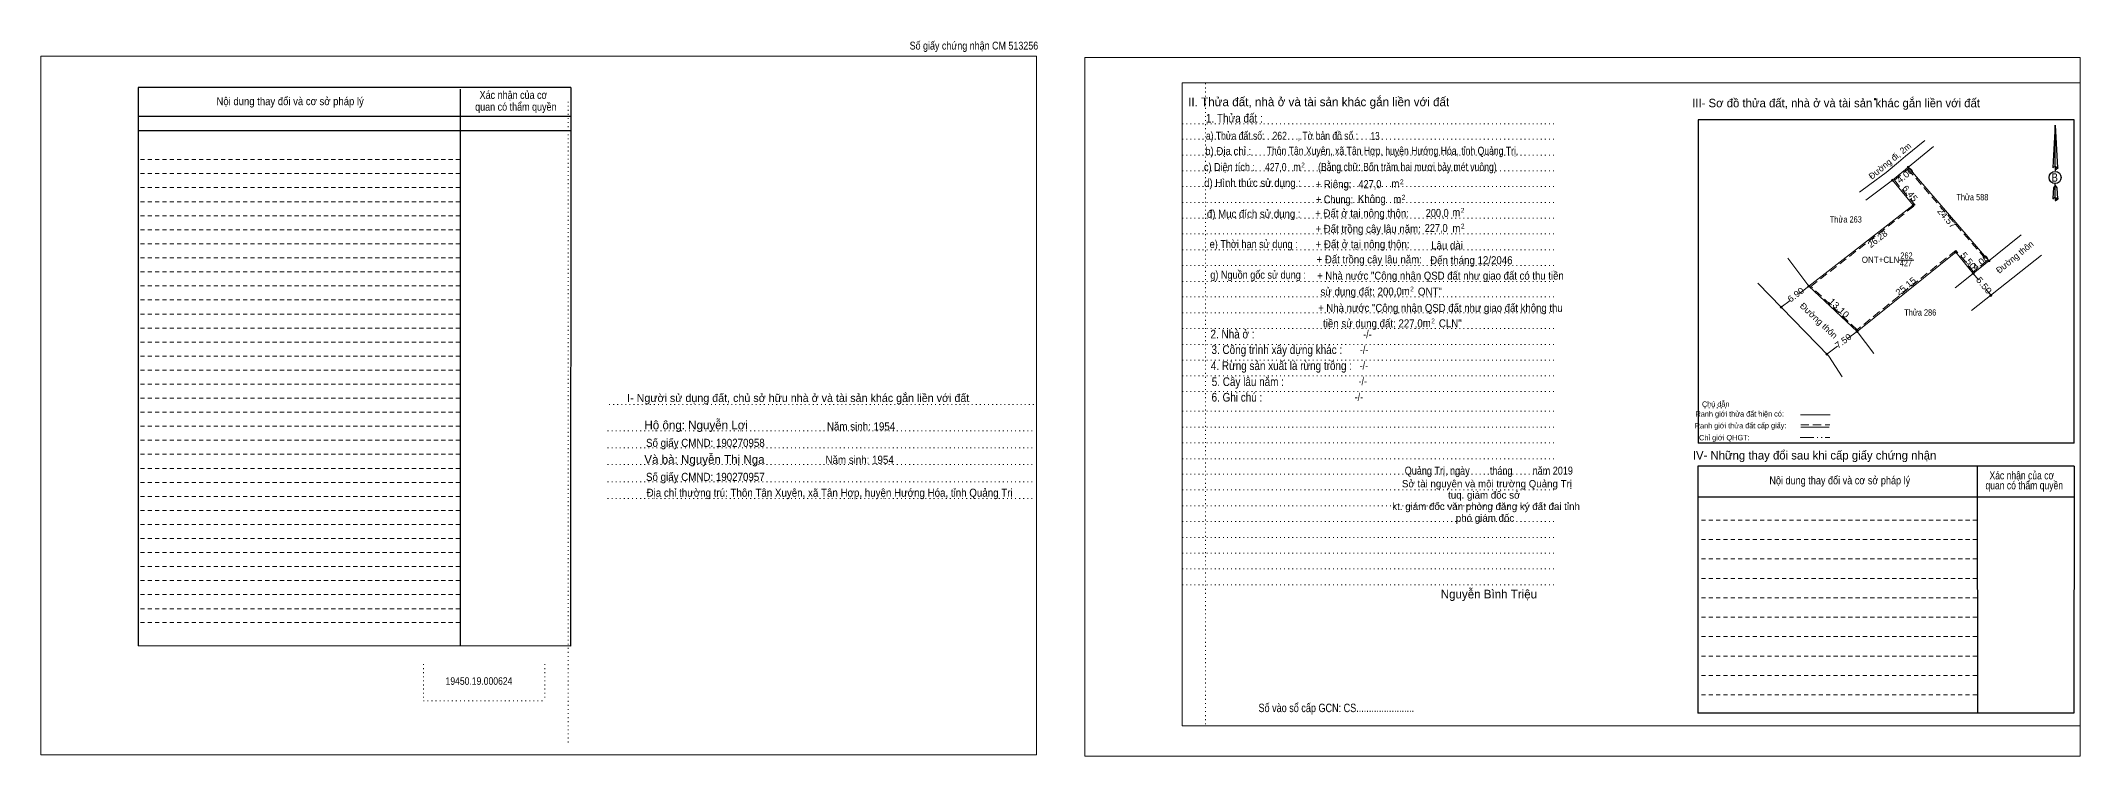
# Model space of a CAD drawing. Header units: metres. Extents: x 551905 to 552571, y 1840057 to 1840425.
# Drawn here: x 551905.4 to 552310.7, y 1840282.8 to 1840425 of the extents above; entities that cross this region are included whole.
import ezdxf
from ezdxf.enums import TextEntityAlignment as Align

# ---------------------------------------------------------------- set-up
doc = ezdxf.new("R2010")
doc.units = ezdxf.units.M
doc.header["$LTSCALE"] = 0.54
doc.header["$PDMODE"] = 32
doc.header["$PDSIZE"] = 0.27
for name, pattern in [('DASH_DOUBLE_DOT', [9.2, 5, -1.2, 0.3, -1.2, 0.3, -1.2]), ('DOTTED', [1.5, 0.3, -1.2]), ('MEDIUM_DASHED', [4.5, 3, -1.5]), ('SHORT_DASHED', [2.7, 1.5, -1.2])]:
    doc.linetypes.add(name, pattern=pattern)
for name, color, linetype, lineweight in [('1', 7, 'Continuous', 13), ('10', 7, 'Continuous', 13), ('18', 7, 'Continuous', 25), ('28', 7, 'SHORT_DASHED', 13), ('55', 7, 'DASH_DOUBLE_DOT', 13), ('8', 7, 'Continuous', 13)]:
    doc.layers.add(name, color=color, linetype=linetype, lineweight=lineweight)
doc.layers.add('40', color=7, linetype='Continuous')
doc.layers.add('9', color=7, linetype='Continuous')

msp = doc.modelspace()

# ---------------------------------------------------------------- hatches: boundary and pattern name
at = {"layer": '10'}
for points in [[(552276.69, 1840399.85, 1), (552276.29, 1840399.85, 1)], [(552273.6, 1840397.31, 1), (552273.2, 1840397.31, 1)], [(552277.71, 1840392.34, 1), (552277.31, 1840392.34, 1)], [(552286.14, 1840382.99, 1), (552285.74, 1840382.99, 1)], [(552292.76, 1840381.26, 1), (552292.36, 1840381.26, 1)], [(552256.97, 1840376.2, 1), (552256.57, 1840376.2, 1)], [(552289.64, 1840378.75, 1), (552289.24, 1840378.75, 1)], [(552251.4491, 1840372.0325, 1), (552251.0491, 1840372.0325, 1)], [(552293.13, 1840374.4, 1), (552292.73, 1840374.4, 1)], [(552266.53, 1840367.24, 1), (552266.13, 1840367.24, 1)], [(552260.53, 1840362.71, 1), (552260.13, 1840362.71, 1)]]:
    msp.add_hatch(color=256, dxfattribs=at).paths.add_polyline_path(points)

# ---------------------------------------------------------------- linework, layer by layer
at = {"layer": '1'}
for p, q in [((552132.23, 1840416.65), (552310.69, 1840416.65)), ((552132.23, 1840416.65), (552132.23, 1840288.87)), ((552310.69, 1840416.65), (552310.69, 1840287.87)), ((552132.23, 1840288.87), (552310.69, 1840288.87))]:
    msp.add_line(p, q, dxfattribs=at)
at = {"layer": '1', "linetype": 'DOTTED'}
for p, q in [((552136.87, 1840416.5), (552136.87, 1840288.77)), ((552010.17, 1840412.87), (552010.17, 1840285.09)), ((552132.23, 1840408.51), (552139.46, 1840408.51)), ((552132.23, 1840408.51), (552206.51, 1840408.51)), ((552132.23, 1840405.43), (552206.51, 1840405.43)), ((552132.23, 1840402.28), (552206.51, 1840402.28)), ((552132.23, 1840399.13), (552206.51, 1840399.13)), ((552132.23, 1840396), (552206.51, 1840396)), ((552132.23, 1840392.84), (552206.51, 1840392.84)), ((552132.23, 1840389.76), (552206.51, 1840389.76)), ((552132.23, 1840386.6), (552206.51, 1840386.6)), ((552132.23, 1840383.46), (552206.51, 1840383.46)), ((552132.23, 1840380.35), (552206.51, 1840380.35)), ((552132.23, 1840377.18), (552206.51, 1840377.18)), ((552132.23, 1840374.07), (552206.51, 1840374.07)), ((552132.23, 1840370.93), (552206.51, 1840370.93)), ((552132.23, 1840367.79), (552206.51, 1840367.79)), ((552132.23, 1840364.66), (552206.51, 1840364.66)), ((552132.23, 1840361.52), (552206.51, 1840361.52)), ((552132.23, 1840358.42), (552206.51, 1840358.42)), ((552018.32, 1840352.68), (552103.2, 1840352.68)), ((552132.23, 1840355.27), (552206.51, 1840355.27)), ((552018.02, 1840347.46), (552102.93, 1840347.46)), ((552132.23, 1840351.37), (552206.51, 1840351.37)), ((552132.23, 1840348.2), (552206.51, 1840348.2)), ((552018.02, 1840344.1), (552102.93, 1840344.1)), ((552132.23, 1840345.11), (552206.51, 1840345.11)), ((552018.02, 1840340.79), (552102.93, 1840340.79)), ((552132.23, 1840341.93), (552206.51, 1840341.93)), ((552018.02, 1840337.33), (552102.93, 1840337.33)), ((552132.23, 1840338.83), (552206.51, 1840338.83)), ((552132.23, 1840335.72), (552206.51, 1840335.72)), ((552018.02, 1840334), (552102.93, 1840334)), ((552132.23, 1840332.56), (552206.51, 1840332.56)), ((552132.23, 1840329.46), (552206.51, 1840329.46)), ((552132.23, 1840326.29), (552206.51, 1840326.29)), ((552132.23, 1840323.18), (552206.51, 1840323.18)), ((552132.23, 1840320.03), (552206.51, 1840320.03)), ((552132.23, 1840316.87), (552206.51, 1840316.87)), ((551981.41, 1840301.1), (551981.41, 1840293.84)), ((552005.54, 1840301.1), (552005.54, 1840293.84)), ((551981.41, 1840293.84), (552005.54, 1840293.84))]:
    msp.add_line(p, q, dxfattribs=at)
at = {"layer": '1'}
for points in [[(551905.37, 1840283.09), (552103.23, 1840283.09), (552103.23, 1840421.96), (551905.37, 1840421.96)], [(551905.37, 1840421.96), (552103.23, 1840421.96), (552103.23, 1840283.09), (551905.37, 1840283.09)], [(552112.85, 1840282.81), (552310.69, 1840282.81), (552310.69, 1840421.67), (552112.85, 1840421.67)]]:
    msp.add_lwpolyline(points, close=True, dxfattribs=at)
msp.add_lwpolyline([(552139.46, 1840416.65), (552310.69, 1840416.65), (552310.69, 1840288.87), (552139.46, 1840288.87)], dxfattribs=at)
at = {"layer": '10'}
for p, q in [((552279.79, 1840405.15), (552275.99, 1840402.03)), ((552272.1, 1840398.84), (552274.56, 1840400.85)), ((552273.4, 1840397.31), (552281.5, 1840403.95)), ((552274.56, 1840400.85), (552275.99, 1840402.03)), ((552266.85, 1840394.92), (552268.88, 1840396.44)), ((552268.06, 1840393.33), (552273.4, 1840397.31)), ((552268.88, 1840396.44), (552272.1, 1840398.84)), ((552276.49, 1840399.85), (552292.56, 1840381.26)), ((552276.49, 1840399.85), (552292.56, 1840381.26)), ((552289.44, 1840378.75), (552298.96, 1840386.4)), ((552252.55, 1840381.77), (552256.77, 1840376.2)), ((552266.33, 1840367.24), (552285.94, 1840382.99)), ((552266.33, 1840367.24), (552285.94, 1840382.99)), ((552274.73, 1840381.4), (552277.65, 1840381.4)), ((552285.94, 1840382.99), (552289.44, 1840378.75)), ((552285.94, 1840382.99), (552289.44, 1840378.75)), ((552289.09, 1840371.36), (552303, 1840382.37)), ((552246.59, 1840376.84), (552260.72, 1840362.31)), ((552254.9, 1840374.78), (552256.77, 1840376.2)), ((552256.77, 1840376.2), (552266.33, 1840367.24)), ((552285.85, 1840375.87), (552289.44, 1840378.75)), ((552290.48, 1840377.46), (552289.44, 1840378.75)), ((552251.27, 1840372.03), (552253.07, 1840373.39)), ((552292.93, 1840374.4), (552291.96, 1840375.61)), ((552260.33, 1840362.71), (552262.42, 1840364.29)), ((552264.47, 1840365.83), (552266.33, 1840367.24)), ((552266.33, 1840367.24), (552269.65, 1840362.85)), ((552260.72, 1840362.31), (552263.41, 1840358.17))]:
    msp.add_line(p, q, dxfattribs=at)
msp.add_lwpolyline([(552256.77, 1840376.2), (552277.51, 1840392.34), (552273.4, 1840397.31)], dxfattribs=at)
msp.add_lwpolyline([(552256.77, 1840376.2), (552277.51, 1840392.34), (552273.4, 1840397.31)], dxfattribs=at)
at = {"layer": '10', "linetype": 'MEDIUM_DASHED'}
msp.add_lwpolyline([(552276.46, 1840399.5), (552292.2, 1840381.29), (552289.48, 1840379.1), (552285.98, 1840383.34), (552266.34, 1840367.57), (552257.15, 1840376.18), (552277.87, 1840392.3), (552273.75, 1840397.28)], close=True, dxfattribs=at)
at = {"layer": '10'}
for centre in [(552276.49, 1840399.85), (552273.4, 1840397.31), (552277.51, 1840392.34), (552285.94, 1840382.99), (552292.56, 1840381.26), (552256.77, 1840376.2), (552289.44, 1840378.75), (552251.2491, 1840372.0325), (552292.93, 1840374.4), (552266.33, 1840367.24), (552260.33, 1840362.71)]:
    msp.add_circle(centre, 0.2, dxfattribs=at)
at = {"layer": '18'}
for p, q in [((552305.68, 1840408.24), (552306.15, 1840399.74)), ((552305.68, 1840408.24), (552306.15, 1840399.74)), ((552305.68, 1840408.24), (552306.15, 1840399.74)), ((552305.29, 1840401.03), (552305.27, 1840399.74)), ((552305.68, 1840400), (552305.68, 1840399.64)), ((552305.68, 1840399.64), (552305.68, 1840399.44)), ((552305.68, 1840399.44), (552305.68, 1840399.13)), ((552305.68, 1840399.44), (552305.68, 1840399.13)), ((552305.68, 1840399.44), (552305.68, 1840399.13)), ((552305.68, 1840396.23), (552305.68, 1840396.66)), ((552305.68, 1840396.23), (552305.68, 1840396.66)), ((552305.68, 1840396.23), (552305.68, 1840396.66)), ((552305.68, 1840396.23), (552306.03, 1840395.74)), ((552305.68, 1840396.23), (552306.03, 1840395.74)), ((552305.68, 1840396.23), (552306.03, 1840395.74)), ((552305.68, 1840393.84), (552305.68, 1840393.52)), ((552305.68, 1840393.52), (552305.68, 1840393.27)), ((552306.03, 1840395.74), (552306.15, 1840393.55)), ((552306.03, 1840395.74), (552306.15, 1840393.55)), ((552306.03, 1840395.74), (552306.15, 1840393.55))]:
    msp.add_line(p, q, dxfattribs=at)
for points in [[(552305.68, 1840400), (552305.68, 1840408.24), (552305.29, 1840401.03)], [(552305.68, 1840393.84), (552305.68, 1840396.23), (552305.4, 1840395.74), (552305.29, 1840394.85), (552305.27, 1840393.55)]]:
    msp.add_lwpolyline(points, dxfattribs=at)
msp.add_ellipse((552305.699, 1840397.8212), major_axis=(0, 1.2129), ratio=0.983453, dxfattribs=at)
for centre, start_param, end_param in [((552305.6994, 1840399.6902), 1.57079633, 3.07445202), ((552305.6994, 1840399.6902), 0.06714063, 1.57079633), ((552305.6994, 1840399.6902), 4.71238898, 6.28318531), ((552305.6994, 1840393.4996), 2.49106941, 3.07427841), ((552305.6994, 1840393.4996), 1.57079633, 2.49106941), ((552305.6994, 1840393.4996), 0.06714063, 1.57079633), ((552305.6994, 1840393.4996), 4.71238898, 6.28318531)]:
    msp.add_ellipse(centre, major_axis=(0.4373, 0), ratio=0.655448, start_param=start_param, end_param=end_param, dxfattribs=at)
for p in [(552306.15, 1840399.74), (552306.15, 1840393.55)]:
    msp.add_point(p, dxfattribs=at)
at = {"layer": '28', "linetype": 'Continuous', "lineweight": 25}
for p, q in [((552010.74, 1840415.71), (551924.7, 1840415.71)), ((551988.7, 1840415.36), (551988.75, 1840304.66)), ((552010.74, 1840415.71), (552010.64, 1840304.66)), ((552010.74, 1840409.91), (551924.81, 1840409.91)), ((552010.74, 1840409.91), (551924.81, 1840409.91)), ((552234.77, 1840409.25), (552234.77, 1840344.99)), ((552010.74, 1840407.12), (551924.81, 1840407.12)), ((552309.5, 1840344.99), (552234.77, 1840344.99)), ((552290.19, 1840340.48), (552290.27, 1840291.39)), ((552309.46, 1840340.48), (552309.4, 1840291.39)), ((552309.4, 1840334.26), (552234.67, 1840334.26)), ((552010.64, 1840304.66), (551924.7, 1840304.72)), ((552309.4, 1840291.39), (552234.67, 1840291.39))]:
    msp.add_line(p, q, dxfattribs=at)
at = {"layer": '28'}
for p, q in [((551988.7, 1840401.38), (551924.7, 1840401.38)), ((551988.7, 1840398.59), (551924.7, 1840398.59)), ((551988.7, 1840395.81), (551924.7, 1840395.81)), ((551988.7, 1840392.98), (551924.7, 1840392.98)), ((551988.7, 1840390.21), (551924.7, 1840390.21)), ((551988.7, 1840387.43), (551924.7, 1840387.43)), ((551988.7, 1840384.61), (551924.7, 1840384.61)), ((551988.7, 1840381.86), (551924.7, 1840381.86)), ((551988.7, 1840379.06), (551924.7, 1840379.06)), ((551988.7, 1840376.3), (551924.7, 1840376.3)), ((551988.7, 1840373.5), (551924.7, 1840373.5)), ((551988.7, 1840370.67), (551924.7, 1840370.67)), ((551988.7, 1840367.87), (551924.7, 1840367.87)), ((551988.7, 1840365.12), (551924.7, 1840365.12)), ((551988.7, 1840362.32), (551924.7, 1840362.32)), ((551988.7, 1840359.55), (551924.7, 1840359.55)), ((551988.7, 1840356.74), (551924.7, 1840356.74)), ((551988.7, 1840353.96), (551924.7, 1840353.96)), ((551988.7, 1840351.19), (551924.7, 1840351.19)), ((551988.7, 1840348.38), (551924.7, 1840348.38)), ((551988.7, 1840345.59), (551924.7, 1840345.59)), ((551988.7, 1840342.82), (551924.7, 1840342.82)), ((551988.7, 1840340.01), (551924.7, 1840340.01)), ((551988.7, 1840337.21), (551924.7, 1840337.21)), ((551988.7, 1840334.42), (551924.7, 1840334.42)), ((551988.7, 1840331.62), (551924.7, 1840331.62)), ((551988.7, 1840328.85), (551924.7, 1840328.85)), ((552290.19, 1840329.75), (552234.67, 1840329.75)), ((551988.7, 1840326.06), (551924.7, 1840326.06)), ((551988.7, 1840323.29), (551924.7, 1840323.29)), ((552290.19, 1840325.9), (552234.67, 1840325.9)), ((551988.7, 1840320.48), (551924.7, 1840320.48)), ((552290.19, 1840322.01), (552234.67, 1840322.01)), ((551988.7, 1840317.71), (551924.7, 1840317.71)), ((551988.7, 1840314.95), (551924.7, 1840314.95)), ((552290.19, 1840318.15), (552234.67, 1840318.15)), ((551988.7, 1840312.11), (551924.7, 1840312.11)), ((552290.19, 1840314.28), (552234.67, 1840314.28)), ((551988.7, 1840309.37), (551924.7, 1840309.37)), ((552290.19, 1840310.46), (552234.67, 1840310.46)), ((552290.19, 1840306.59), (552234.67, 1840306.59)), ((552290.19, 1840302.72), (552234.67, 1840302.72)), ((552290.16, 1840298.86), (552234.67, 1840298.86)), ((552290.16, 1840294.99), (552234.67, 1840294.99))]:
    msp.add_line(p, q, dxfattribs=at)
at = {"layer": '28', "linetype": 'Continuous', "lineweight": 25}
for points in [[(552010.74, 1840415.71), (551924.7, 1840415.71), (551924.7, 1840304.72)], [(552309.5, 1840344.99), (552309.5, 1840409.25), (552234.77, 1840409.25)], [(552309.46, 1840340.48), (552234.67, 1840340.48), (552234.67, 1840291.39)]]:
    msp.add_lwpolyline(points, dxfattribs=at)
at = {"layer": '28'}
msp.add_point((552269.91, 1840413.4), dxfattribs=at)
at = {"layer": '55'}
msp.add_line((552255.06, 1840346.12), (552260.94, 1840346.12), dxfattribs=at)
at = {"layer": '8', "linetype": 'DOTTED'}
msp.add_line((552236.05, 1840352.05), (552240.42, 1840352.05), dxfattribs=at)
at = {"layer": '8'}
for p, q in [((552255.13, 1840350.63), (552260.97, 1840350.63)), ((552255.14, 1840348.22), (552260.78, 1840348.22)), ((552255.14, 1840348.22), (552260.78, 1840348.22))]:
    msp.add_line(p, q, dxfattribs=at)
at = {"layer": '8', "linetype": 'MEDIUM_DASHED'}
msp.add_line((552255.14, 1840348.64), (552260.94, 1840348.64), dxfattribs=at)

# ---------------------------------------------------------------- texts
at = {"layer": '10'}
for s, height, width, p in [('262', 1.6, 0.8, (552151.59, 1840405.31)), ('Thửa 588', 1.25, 0.85, (552289.26, 1840393.28)), ('Thửa 263', 1.25, 0.85, (552264.1, 1840388.87)), ('ONT+CLN', 1.25, 0.95, (552271.01, 1840380.85)), ('427', 1.25, 0.85, (552276.045, 1840380.15)), ('262', 1.25, 0.85, (552276.165, 1840381.67)), ('Thửa 286', 1.25, 0.85, (552278.9, 1840370.37))]:
    msp.add_text(s, height=height, dxfattribs=dict(at, width=width)).set_placement(p, align=Align.CENTER)
for s, p in [('Đường đi, 2m', (552273.2681, 1840400.6178)), ('Đường thôn', (552298.0781, 1840381.5133))]:
    msp.add_text(s, height=1.25, rotation=39.42, dxfattribs=at).set_placement(p, align=Align.CENTER)
for s, rotation, width, p in [('4.00', 39.42, 1.15, (552276.2831, 1840397.7591)), ('6.45', 309.589, 1.1, (552276.3988, 1840394.2583)), ('24.57', 310.842, 1.1, (552283.6725, 1840389.3387)), ('26.28', 37.89, 1.05, (552270.7962, 1840385.0978)), ('5.50', 309.539, 1.15, (552288.0035, 1840380.9079)), ('4.00', 38.816, 1.1, (552291.2682, 1840380.4873)), ('6.90', 37.169, 1.1, (552254.5374, 1840374.0153)), ('25.15', 38.77, 1.1, (552276.3986, 1840375.7166)), ('5.50', 309.539, 1.15, (552291.0835, 1840375.9779)), ('Đường thôn', 316.856, 1.05, (552258.2976, 1840368.9268)), ('13.10', 316.856, 1.15, (552262.3226, 1840371.4374)), ('7.50', 37.053, 1.1, (552263.9734, 1840364.8275))]:
    msp.add_text(s, height=1.25, rotation=rotation, dxfattribs=dict(at, width=width)).set_placement(p, align=Align.CENTER)
at = {"layer": '18'}
for s, height, p in [('II. Thửa đất, nhà ở và tài sản khác gắn liền với đất', 1.734, (552159.34, 1840411.98)), ('Hộ ông: Nguyễn Lợi', 1.72, (552035.62, 1840347.77)), ('Và bà: Nguyễn Thị Nga', 1.72, (552037.27, 1840340.93)), ('Sở tài nguyên và môi trường Quảng Trị', 1.445, (552192.785, 1840336.24)), ('tuq. giám đốc sở', 1.446, (552192.25, 1840334)), ('kt. giám đốc văn phòng đăng ký đất đai tỉnh', 1.446, (552192.61, 1840331.73)), ('phó giám đốc', 1.446, (552192.4, 1840329.42)), ('Nguyễn Bình Triệu', 1.717, (552193.175, 1840314.17))]:
    msp.add_text(s, height=height, dxfattribs=at).set_placement(p, align=Align.CENTER)
for s, height, width, p in [('1. Thửa đất :', 1.734, 0.85, (552142.585, 1840408.73)), ('a) Thửa đất số:              , Tờ bản đồ số : ', 1.59, 0.8, (552152.28, 1840405.32)), ('13', 1.6, 0.75, (552170.565, 1840405.26)), ('c) Diện tích :                                                   ', 1.59, 0.85, (552154.415, 1840399.11)), ('b) Địa chỉ : ', 1.59, 0.9, (552141.625, 1840402.27)), ('427,0', 1.6, 0.8, (552150.815, 1840399.09)), (' m', 1.59, 0.85, (552154.785, 1840399.12)), ('2', 0.9628, 0.75, (552156.235, 1840399.82)), ('(Bằng chữ: Bốn trăm hai mươi bảy mét vuông)', 1.6, 0.8, (552176.97, 1840399.12)), ('d) Hình thức sử dụng :', 1.59, 0.9, (552146.205, 1840395.96)), ('+ Riêng: ', 1.59, 0.9, (552162.55, 1840395.69)), (' m', 1.59, 0.9, (552174.315, 1840395.82)), ('2', 0.9628, 0.8, (552175.86, 1840396.47)), ('B', 1.665, 0.85, (552305.62, 1840396.99)), ('       + Chung:', 1.59, 0.85, (552160.74, 1840392.67)), ('Không', 1.59, 0.9, (552169.905, 1840392.76)), (' m', 1.59, 0.9, (552174.685, 1840392.7)), ('2', 0.9628, 0.8, (552176.21, 1840393.42)), ('đ) Mục đích sử dụng :', 1.59, 0.9, (552146.435, 1840389.82)), ('+ Đất ở tại nông thôn:', 1.6, 0.9, (552167.96, 1840389.91)), ('+ Đất trồng cây lâu năm:', 1.594, 0.9, (552169.16, 1840386.82)), ('227,0', 1.6, 0.85, (552182.695, 1840386.98)), ('200,0', 1.6, 0.85, (552182.895, 1840389.97)), (' m', 1.59, 0.9, (552186.405, 1840390.1)), (' m', 1.59, 0.9, (552186.445, 1840386.94)), ('2', 0.9628, 0.8, (552187.95, 1840390.81)), ('2', 0.9628, 0.8, (552187.98, 1840387.67)), ('e) Thời hạn sử dụng :', 1.59, 0.85, (552146.415, 1840383.8)), ('+ Đất ở tại nông thôn:', 1.6, 0.9, (552168.06, 1840383.76)), ('Lâu dài', 1.594, 0.9, (552184.85, 1840383.54)), ('+ Đất trồng cây lâu năm:', 1.594, 0.9, (552169.39, 1840380.74)), ('Đến tháng 12/2046', 1.6, 0.9, (552189.685, 1840380.57)), ('g) Nguồn gốc sử dụng :', 1.59, 0.85, (552147.3, 1840377.7)), ('2', 0.9628, 0.8, (552177.89, 1840375.18)), (' m', 1.59, 0.9, (552176.365, 1840374.45)), ('2. Nhà ở :', 1.734, 0.85, (552142.21, 1840365.83)), (' m', 1.59, 0.9, (552180.555, 1840368.09)), ('2', 0.9628, 0.8, (552182.08, 1840368.82)), ('3. Công trình xây dựng khác :', 1.734, 0.85, (552151.02, 1840362.74)), ('4. Rừng sản xuất là rừng trồng :', 1.734, 0.85, (552151.94, 1840359.55)), ('5. Cây lâu năm :', 1.734, 0.85, (552145.265, 1840356.37)), ('6. Ghi chú :', 1.734, 0.85, (552143.095, 1840353.28)), ('Quảng Trị, ngày        tháng        năm 2019', 1.584, 0.85, (552193.155, 1840338.77)), ('19450.19.000624', 1.5, 0.85, (551992.455, 1840297)), ('Số vào sổ cấp GCN: CS.......................', 1.684, 0.8, (552162.85, 1840291.57))]:
    msp.add_text(s, height=height, dxfattribs=dict(at, width=width)).set_placement(p, align=Align.CENTER)
for s, height, width, p in [('Thôn Tân Xuyên, xã Tân Hợp, huyện Hướng Hóa, tỉnh Quảng Trị.', 1.6, 0.8, (552149, 1840402.33)), ('+ Nhà nước "Công nhận QSD đất như giao đất có thu tiền', 1.58, 0.9, (552159.02, 1840377.52)), ('sử dụng đất: 200,0      ONT"', 1.6, 0.9, (552159.69, 1840374.34)), ('+ Nhà nước "Công nhận QSD đất như giao đất không thu', 1.58, 0.9, (552159.23, 1840371.11)), ('tiền sử dụng đất: 227,0      CLN"', 1.6, 0.9, (552160.21, 1840368.03))]:
    msp.add_text(s, height=height, dxfattribs=dict(at, width=width)).set_placement(p)
at = {"layer": '28'}
for s, height, width, p in [('Nội dung thay đổi và cơ sở pháp lý', 1.571, 0.9, (551954.93, 1840412.19)), ('Nội dung thay đổi và cơ sở pháp lý', 1.571, 0.9, (551954.93, 1840412.19)), (' quan có thẩm quyền', 1.571, 0.85, (551999.535, 1840411.09)), (' quan có thẩm quyền', 1.571, 0.85, (551999.535, 1840411.09)), ('Xác nhận của cơ', 1.571, 0.85, (551999.32, 1840413.44)), ('Xác nhận của cơ', 1.571, 0.85, (551999.32, 1840413.44)), ('-/-', 1.59, 0.85, (552168.37, 1840362.79)), ('-/-', 1.59, 0.85, (552169.03, 1840365.89)), ('-/-', 1.59, 0.85, (552168.32, 1840359.67)), ('-/-', 1.59, 0.85, (552168.11, 1840356.56)), ('-/-', 1.59, 0.85, (552167.33, 1840353.4)), ('Xác nhận của cơ', 1.59, 0.8, (552299.08, 1840337.82)), ('Nội dung thay đổi và cơ sở pháp lý', 1.59, 0.85, (552262.905, 1840336.84)), (' quan có thẩm quyền', 1.59, 0.8, (552299.33, 1840335.84))]:
    msp.add_text(s, height=height, dxfattribs=dict(at, width=width)).set_placement(p, align=Align.CENTER)
for s, height, p in [('III- Sơ đồ thửa đất, nhà ở và tài sản khác gắn liền với đất', 1.686, (552262.17, 1840411.77)), ('I- Người sử dụng đất, chủ sở hữu nhà ở và tài sản khác gắn liền với đất', 1.593, (552055.9, 1840353.21)), ('IV- Những thay đổi sau khi cấp giấy chứng nhận', 1.686, (552257.9, 1840341.77))]:
    msp.add_text(s, height=height, dxfattribs=at).set_placement(p, align=Align.CENTER)
at = {"layer": '28', "width": 0.9}
for s, p in [('Năm sinh: 1954', (552061.61, 1840347.55)), ('Số giấy CMND: 190270958', (552025.66, 1840344.28)), ('Số giấy CMND: 190270957', (552025.65, 1840337.52)), ('Năm sinh: 1954', (552061.32, 1840340.92)), ('Địa chỉ thường trú: Thôn Tân Xuyên, xã Tân Hợp, huyện Hướng Hóa, tỉnh Quảng Trị', (552025.77, 1840334.37))]:
    msp.add_text(s, height=1.61, dxfattribs=at).set_placement(p)
at = {"layer": '40', "width": 0.85}
msp.add_text('Số giấy chứng nhận CM 513256', height=1.561, dxfattribs=at).set_placement((552090.825, 1840423.24), align=Align.CENTER)
at = {"layer": '55'}
for s, height, width, p in [('Ranh giới thửa đất hiện có:', 1.084, 0.8, (552243.0187, 1840350.2968)), ('Chú dẫn', 1.078, 0.8, (552238.2537, 1840352.2452)), ('Ranh giới thửa đất cấp giấy:', 1.079, 0.8, (552243.1937, 1840347.9674)), ('Chỉ giới QHGT:', 1.079, 0.85, (552239.9737, 1840345.58))]:
    msp.add_text(s, height=height, rotation=0.135, dxfattribs=dict(at, width=width)).set_placement(p, align=Align.CENTER)
at = {"layer": '9', "width": 0.85}
msp.add_text('427,0', height=1.6, dxfattribs=at).set_placement((552169.525, 1840395.69), align=Align.CENTER)

doc.saveas('drawing.dxf')
